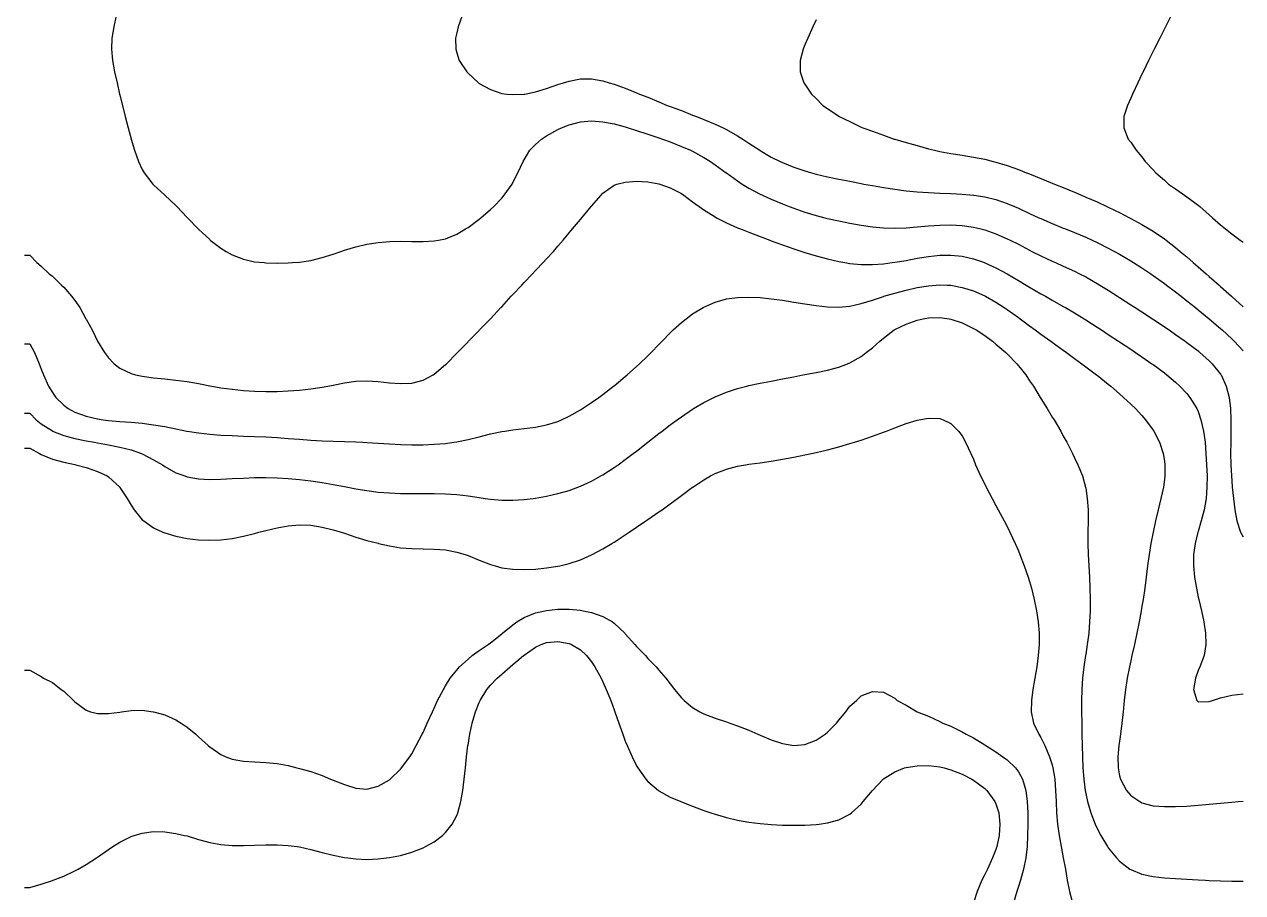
# Model space of a CAD drawing. Header units: inches. Extents: x 2679276 to 2679656, y 1246784 to 1247152.
# Drawn here: x 2679276 to 2679330.2, y 1246809.7 to 1246848.4 of the extents above; entities that cross this region are included whole.
import ezdxf

# ---------------------------------------------------------------- set-up
doc = ezdxf.new("R2010")
doc.units = ezdxf.units.IN
doc.header["$MEASUREMENT"] = 0
for name, color, linetype in [('482', 7, 'Continuous'), ('483', 7, 'Continuous'), ('484', 7, 'Continuous'), ('485', 7, 'Continuous'), ('486', 7, 'Continuous'), ('487', 7, 'Continuous'), ('488', 7, 'Continuous'), ('489', 7, 'Continuous'), ('490', 7, 'Continuous'), ('491', 7, 'Continuous')]:
    doc.layers.add(name, color=color, linetype=linetype)

msp = doc.modelspace()

# ---------------------------------------------------------------- linework, layer by layer
at = {"layer": '482', "elevation": 482}
msp.add_lwpolyline([(2679327.055, 1246848.75), (2679326.794, 1246848.25), (2679326.75, 1246848.164), (2679326.541, 1246847.75), (2679326.29, 1246847.25), (2679326.25, 1246847.17), (2679326.044, 1246846.75), (2679325.799, 1246846.25), (2679325.75, 1246846.147), (2679325.562, 1246845.75), (2679325.331, 1246845.25), (2679325.25, 1246845.067), (2679325.111, 1246844.75), (2679324.951, 1246844.25), (2679324.945, 1246843.75), (2679325.14, 1246843.25), (2679325.25, 1246843.113), (2679325.488, 1246842.75), (2679325.75, 1246842.454), (2679325.899, 1246842.25), (2679326.25, 1246841.883), (2679326.364, 1246841.75), (2679326.75, 1246841.416), (2679326.938, 1246841.25), (2679327.25, 1246841.038), (2679327.647, 1246840.75), (2679327.75, 1246840.683), (2679328.25, 1246840.312), (2679328.322, 1246840.25), (2679328.75, 1246839.881), (2679328.892, 1246839.75), (2679329.25, 1246839.432), (2679329.466, 1246839.25), (2679329.75, 1246839.032), (2679330.125, 1246838.75), (2679330.25, 1246838.658)], dxfattribs=at)
at = {"layer": '483', "elevation": 483}
msp.add_lwpolyline([(2679311.25, 1246848.555), (2679311.103, 1246848.25), (2679310.87, 1246847.75), (2679310.75, 1246847.449), (2679310.669, 1246847.25), (2679310.537, 1246846.75), (2679310.534, 1246846.25), (2679310.703, 1246845.75), (2679310.75, 1246845.689), (2679311.041, 1246845.25), (2679311.25, 1246845.054), (2679311.549, 1246844.75), (2679311.75, 1246844.615), (2679312.25, 1246844.267), (2679312.275, 1246844.25), (2679312.75, 1246844.027), (2679313.25, 1246843.787), (2679313.327, 1246843.75), (2679313.75, 1246843.604), (2679314.25, 1246843.427), (2679314.722, 1246843.25), (2679314.75, 1246843.242), (2679315.25, 1246843.104), (2679315.75, 1246842.962), (2679316.25, 1246842.821), (2679316.513, 1246842.75), (2679316.75, 1246842.703), (2679317.25, 1246842.613), (2679317.75, 1246842.533), (2679318.25, 1246842.45), (2679318.75, 1246842.35), (2679319.128, 1246842.25), (2679319.25, 1246842.223), (2679319.75, 1246842.078), (2679320.25, 1246841.899), (2679320.612, 1246841.75), (2679320.75, 1246841.697), (2679321.25, 1246841.499), (2679321.75, 1246841.292), (2679321.851, 1246841.25), (2679322.25, 1246841.091), (2679322.75, 1246840.884), (2679323.055, 1246840.75), (2679323.25, 1246840.67), (2679323.75, 1246840.453), (2679324.182, 1246840.25), (2679324.25, 1246840.22), (2679324.75, 1246839.982), (2679325.191, 1246839.75), (2679325.25, 1246839.72), (2679325.75, 1246839.445), (2679326.075, 1246839.25), (2679326.25, 1246839.143), (2679326.75, 1246838.807), (2679326.826, 1246838.75), (2679327.25, 1246838.424), (2679327.455, 1246838.25), (2679327.75, 1246838.001), (2679328.035, 1246837.75), (2679328.25, 1246837.564), (2679328.61, 1246837.25), (2679328.75, 1246837.13), (2679329.184, 1246836.75), (2679329.25, 1246836.693), (2679329.741, 1246836.25), (2679329.75, 1246836.242), (2679330.25, 1246835.778)], dxfattribs=at)
at = {"layer": '484', "elevation": 484}
msp.add_lwpolyline([(2679295.489, 1246848.75), (2679295.31, 1246848.25), (2679295.25, 1246847.981), (2679295.198, 1246847.75), (2679295.2, 1246847.25), (2679295.25, 1246847.093), (2679295.36, 1246846.75), (2679295.692, 1246846.25), (2679295.75, 1246846.191), (2679296.213, 1246845.75), (2679296.25, 1246845.725), (2679296.75, 1246845.454), (2679297.25, 1246845.285), (2679297.481, 1246845.25), (2679297.75, 1246845.228), (2679298.25, 1246845.246), (2679298.276, 1246845.25), (2679298.75, 1246845.348), (2679299.25, 1246845.509), (2679299.75, 1246845.68), (2679299.998, 1246845.75), (2679300.25, 1246845.835), (2679300.75, 1246845.928), (2679301.25, 1246845.927), (2679301.75, 1246845.84), (2679302.036, 1246845.75), (2679302.25, 1246845.696), (2679302.75, 1246845.523), (2679303.25, 1246845.31), (2679303.379, 1246845.25), (2679303.75, 1246845.112), (2679304.25, 1246844.91), (2679304.617, 1246844.75), (2679304.75, 1246844.702), (2679305.25, 1246844.517), (2679305.75, 1246844.321), (2679305.922, 1246844.25), (2679306.25, 1246844.127), (2679306.75, 1246843.921), (2679307.106, 1246843.75), (2679307.25, 1246843.679), (2679307.75, 1246843.399), (2679307.985, 1246843.25), (2679308.25, 1246843.075), (2679308.733, 1246842.75), (2679308.75, 1246842.739), (2679309.25, 1246842.448), (2679309.644, 1246842.25), (2679309.75, 1246842.201), (2679310.25, 1246842.005), (2679310.75, 1246841.836), (2679311.045, 1246841.75), (2679311.25, 1246841.693), (2679311.75, 1246841.574), (2679312.25, 1246841.467), (2679312.75, 1246841.369), (2679313.25, 1246841.274), (2679313.376, 1246841.25), (2679313.75, 1246841.182), (2679314.25, 1246841.095), (2679314.75, 1246841.017), (2679315.25, 1246840.953), (2679315.75, 1246840.904), (2679316.25, 1246840.868), (2679316.75, 1246840.841), (2679317.25, 1246840.82), (2679317.75, 1246840.795), (2679318.25, 1246840.752), (2679318.265, 1246840.75), (2679318.75, 1246840.68), (2679319.25, 1246840.558), (2679319.75, 1246840.385), (2679320.07, 1246840.25), (2679320.25, 1246840.173), (2679320.75, 1246839.942), (2679321.166, 1246839.75), (2679321.25, 1246839.711), (2679321.75, 1246839.496), (2679322.25, 1246839.289), (2679322.347, 1246839.25), (2679322.75, 1246839.086), (2679323.25, 1246838.876), (2679323.532, 1246838.75), (2679323.75, 1246838.649), (2679324.25, 1246838.399), (2679324.526, 1246838.25), (2679324.75, 1246838.124), (2679325.25, 1246837.827), (2679325.374, 1246837.75), (2679325.75, 1246837.512), (2679326.144, 1246837.25), (2679326.25, 1246837.179), (2679326.75, 1246836.825), (2679326.849, 1246836.75), (2679327.25, 1246836.449), (2679327.499, 1246836.25), (2679327.75, 1246836.055), (2679328.129, 1246835.75), (2679328.25, 1246835.655), (2679328.745, 1246835.25), (2679328.75, 1246835.246), (2679329.25, 1246834.819), (2679329.326, 1246834.75), (2679329.75, 1246834.358), (2679329.86, 1246834.25), (2679330.25, 1246833.825)], dxfattribs=at)
at = {"layer": '485', "elevation": 485}
msp.add_lwpolyline([(2679280.086, 1246848.75), (2679279.978, 1246848.25), (2679279.901, 1246847.75), (2679279.879, 1246847.25), (2679279.923, 1246846.75), (2679280.014, 1246846.25), (2679280.125, 1246845.75), (2679280.239, 1246845.25), (2679280.25, 1246845.209), (2679280.364, 1246844.75), (2679280.492, 1246844.25), (2679280.621, 1246843.75), (2679280.75, 1246843.261), (2679280.753, 1246843.25), (2679280.905, 1246842.75), (2679281.083, 1246842.25), (2679281.25, 1246841.889), (2679281.332, 1246841.75), (2679281.721, 1246841.25), (2679281.75, 1246841.219), (2679282.25, 1246840.755), (2679282.256, 1246840.75), (2679282.75, 1246840.295), (2679282.791, 1246840.25), (2679283.25, 1246839.766), (2679283.264, 1246839.75), (2679283.734, 1246839.25), (2679283.75, 1246839.235), (2679284.25, 1246838.773), (2679284.278, 1246838.75), (2679284.75, 1246838.387), (2679284.977, 1246838.25), (2679285.25, 1246838.09), (2679285.75, 1246837.898), (2679286.25, 1246837.792), (2679286.681, 1246837.75), (2679286.75, 1246837.743), (2679287.25, 1246837.727), (2679287.75, 1246837.735), (2679287.941, 1246837.75), (2679288.25, 1246837.774), (2679288.75, 1246837.851), (2679289.25, 1246837.974), (2679289.75, 1246838.133), (2679290.092, 1246838.25), (2679290.25, 1246838.302), (2679290.75, 1246838.456), (2679291.25, 1246838.574), (2679291.75, 1246838.651), (2679292.25, 1246838.692), (2679292.75, 1246838.706), (2679293.25, 1246838.697), (2679293.75, 1246838.688), (2679294.25, 1246838.714), (2679294.434, 1246838.75), (2679294.75, 1246838.813), (2679295.25, 1246839.015), (2679295.642, 1246839.25), (2679295.75, 1246839.313), (2679296.25, 1246839.683), (2679296.327, 1246839.75), (2679296.75, 1246840.108), (2679296.894, 1246840.25), (2679297.25, 1246840.613), (2679297.363, 1246840.75), (2679297.711, 1246841.25), (2679297.75, 1246841.316), (2679297.961, 1246841.75), (2679298.199, 1246842.25), (2679298.25, 1246842.331), (2679298.503, 1246842.75), (2679298.75, 1246843.002), (2679299.015, 1246843.25), (2679299.25, 1246843.4), (2679299.75, 1246843.677), (2679299.912, 1246843.75), (2679300.25, 1246843.881), (2679300.75, 1246844.012), (2679301.25, 1246844.059), (2679301.75, 1246844.022), (2679302.25, 1246843.924), (2679302.75, 1246843.79), (2679302.878, 1246843.75), (2679303.25, 1246843.632), (2679303.75, 1246843.469), (2679304.25, 1246843.303), (2679304.402, 1246843.25), (2679304.75, 1246843.122), (2679305.25, 1246842.927), (2679305.659, 1246842.75), (2679305.75, 1246842.706), (2679306.25, 1246842.434), (2679306.546, 1246842.25), (2679306.75, 1246842.109), (2679307.243, 1246841.75), (2679307.25, 1246841.745), (2679307.75, 1246841.385), (2679307.956, 1246841.25), (2679308.25, 1246841.069), (2679308.75, 1246840.801), (2679308.857, 1246840.75), (2679309.25, 1246840.569), (2679309.75, 1246840.362), (2679310.047, 1246840.25), (2679310.25, 1246840.173), (2679310.75, 1246840.001), (2679311.25, 1246839.849), (2679311.631, 1246839.75), (2679311.75, 1246839.719), (2679312.25, 1246839.606), (2679312.75, 1246839.506), (2679313.25, 1246839.417), (2679313.75, 1246839.343), (2679314.25, 1246839.294), (2679314.75, 1246839.277), (2679315.25, 1246839.297), (2679315.75, 1246839.342), (2679316.25, 1246839.389), (2679316.75, 1246839.422), (2679317.25, 1246839.428), (2679317.75, 1246839.398), (2679318.25, 1246839.328), (2679318.583, 1246839.25), (2679318.75, 1246839.209), (2679319.25, 1246839.037), (2679319.75, 1246838.816), (2679319.883, 1246838.75), (2679320.25, 1246838.564), (2679320.75, 1246838.301), (2679320.852, 1246838.25), (2679321.25, 1246838.049), (2679321.75, 1246837.817), (2679321.901, 1246837.75), (2679322.25, 1246837.592), (2679322.75, 1246837.363), (2679322.978, 1246837.25), (2679323.25, 1246837.11), (2679323.75, 1246836.826), (2679323.876, 1246836.75), (2679324.25, 1246836.517), (2679324.668, 1246836.25), (2679324.75, 1246836.197), (2679325.25, 1246835.875), (2679325.445, 1246835.75), (2679325.75, 1246835.554), (2679326.217, 1246835.25), (2679326.25, 1246835.228), (2679326.75, 1246834.894), (2679326.958, 1246834.75), (2679327.25, 1246834.55), (2679327.673, 1246834.25), (2679327.75, 1246834.194), (2679328.25, 1246833.815), (2679328.33, 1246833.75), (2679328.75, 1246833.378), (2679328.876, 1246833.25), (2679329.25, 1246832.78), (2679329.27, 1246832.75), (2679329.502, 1246832.25), (2679329.633, 1246831.75), (2679329.694, 1246831.25), (2679329.713, 1246830.75), (2679329.71, 1246830.25), (2679329.701, 1246829.75), (2679329.696, 1246829.25), (2679329.706, 1246828.75), (2679329.733, 1246828.25), (2679329.75, 1246828.03), (2679329.773, 1246827.75), (2679329.824, 1246827.25), (2679329.888, 1246826.75), (2679329.981, 1246826.25), (2679330.143, 1246825.75), (2679330.25, 1246825.538)], dxfattribs=at)
at = {"layer": '486', "elevation": 486}
msp.add_lwpolyline([(2679276, 1246838.082), (2679276.25, 1246838.082), (2679276.559, 1246837.75), (2679276.75, 1246837.591), (2679277.11, 1246837.25), (2679277.25, 1246837.141), (2679277.653, 1246836.75), (2679277.75, 1246836.658), (2679278.105, 1246836.25), (2679278.25, 1246836.056), (2679278.462, 1246835.75), (2679278.741, 1246835.25), (2679278.75, 1246835.23), (2679279.011, 1246834.75), (2679279.25, 1246834.257), (2679279.254, 1246834.25), (2679279.573, 1246833.75), (2679279.75, 1246833.506), (2679279.997, 1246833.25), (2679280.25, 1246833.054), (2679280.75, 1246832.808), (2679280.944, 1246832.75), (2679281.25, 1246832.689), (2679281.75, 1246832.624), (2679282.25, 1246832.575), (2679282.75, 1246832.522), (2679283.25, 1246832.453), (2679283.75, 1246832.364), (2679284.25, 1246832.267), (2679284.341, 1246832.25), (2679284.75, 1246832.182), (2679285.25, 1246832.112), (2679285.75, 1246832.062), (2679286.25, 1246832.03), (2679286.75, 1246832.015), (2679287.25, 1246832.018), (2679287.75, 1246832.038), (2679288.25, 1246832.075), (2679288.75, 1246832.131), (2679289.25, 1246832.205), (2679289.515, 1246832.25), (2679289.75, 1246832.298), (2679290.25, 1246832.395), (2679290.75, 1246832.465), (2679291.25, 1246832.485), (2679291.75, 1246832.453), (2679292.25, 1246832.399), (2679292.75, 1246832.361), (2679293.25, 1246832.39), (2679293.75, 1246832.523), (2679294.197, 1246832.75), (2679294.25, 1246832.784), (2679294.75, 1246833.211), (2679294.788, 1246833.25), (2679295.25, 1246833.714), (2679295.283, 1246833.75), (2679295.75, 1246834.222), (2679295.776, 1246834.25), (2679296.25, 1246834.732), (2679296.267, 1246834.75), (2679296.748, 1246835.25), (2679296.75, 1246835.252), (2679297.215, 1246835.75), (2679297.25, 1246835.787), (2679297.676, 1246836.25), (2679297.75, 1246836.33), (2679298.141, 1246836.75), (2679298.25, 1246836.868), (2679298.616, 1246837.25), (2679298.75, 1246837.395), (2679299.094, 1246837.75), (2679299.25, 1246837.922), (2679299.552, 1246838.25), (2679299.75, 1246838.482), (2679299.981, 1246838.75), (2679300.25, 1246839.078), (2679300.398, 1246839.25), (2679300.75, 1246839.677), (2679300.818, 1246839.75), (2679301.236, 1246840.25), (2679301.25, 1246840.27), (2679301.68, 1246840.75), (2679301.75, 1246840.835), (2679302.25, 1246841.204), (2679302.375, 1246841.25), (2679302.75, 1246841.339), (2679303.25, 1246841.37), (2679303.75, 1246841.343), (2679304.25, 1246841.262), (2679304.289, 1246841.25), (2679304.75, 1246841.082), (2679305.25, 1246840.824), (2679305.36, 1246840.75), (2679305.75, 1246840.461), (2679306.033, 1246840.25), (2679306.25, 1246840.094), (2679306.75, 1246839.781), (2679306.806, 1246839.75), (2679307.25, 1246839.52), (2679307.75, 1246839.304), (2679307.883, 1246839.25), (2679308.25, 1246839.102), (2679308.75, 1246838.911), (2679309.185, 1246838.75), (2679309.25, 1246838.726), (2679309.75, 1246838.54), (2679310.25, 1246838.367), (2679310.611, 1246838.25), (2679310.75, 1246838.205), (2679311.25, 1246838.052), (2679311.75, 1246837.915), (2679312.25, 1246837.799), (2679312.528, 1246837.75), (2679312.75, 1246837.711), (2679313.25, 1246837.668), (2679313.75, 1246837.669), (2679314.25, 1246837.703), (2679314.633, 1246837.75), (2679314.75, 1246837.764), (2679315.25, 1246837.848), (2679315.75, 1246837.942), (2679316.25, 1246838.027), (2679316.75, 1246838.082), (2679317.25, 1246838.087), (2679317.75, 1246838.032), (2679318.25, 1246837.918), (2679318.742, 1246837.75), (2679318.75, 1246837.747), (2679319.25, 1246837.522), (2679319.75, 1246837.253), (2679319.756, 1246837.25), (2679320.25, 1246836.958), (2679320.598, 1246836.75), (2679320.75, 1246836.656), (2679321.25, 1246836.363), (2679321.457, 1246836.25), (2679321.75, 1246836.082), (2679322.25, 1246835.803), (2679322.343, 1246835.75), (2679322.75, 1246835.51), (2679323.173, 1246835.25), (2679323.25, 1246835.201), (2679323.75, 1246834.878), (2679323.946, 1246834.75), (2679324.25, 1246834.55), (2679324.711, 1246834.25), (2679324.75, 1246834.224), (2679325.25, 1246833.895), (2679325.471, 1246833.75), (2679325.75, 1246833.559), (2679326.198, 1246833.25), (2679326.25, 1246833.212), (2679326.75, 1246832.837), (2679326.864, 1246832.75), (2679327.25, 1246832.422), (2679327.438, 1246832.25), (2679327.75, 1246831.916), (2679327.881, 1246831.75), (2679328.189, 1246831.25), (2679328.25, 1246831.114), (2679328.375, 1246830.75), (2679328.488, 1246830.25), (2679328.559, 1246829.75), (2679328.602, 1246829.25), (2679328.631, 1246828.75), (2679328.647, 1246828.25), (2679328.642, 1246827.75), (2679328.604, 1246827.25), (2679328.518, 1246826.75), (2679328.388, 1246826.25), (2679328.25, 1246825.779), (2679328.241, 1246825.75), (2679328.114, 1246825.25), (2679328.045, 1246824.75), (2679328.04, 1246824.25), (2679328.087, 1246823.75), (2679328.172, 1246823.25), (2679328.25, 1246822.857), (2679328.279, 1246822.75), (2679328.397, 1246822.25), (2679328.502, 1246821.75), (2679328.578, 1246821.25), (2679328.594, 1246820.75), (2679328.518, 1246820.25), (2679328.324, 1246819.75), (2679328.25, 1246819.595), (2679328.132, 1246819.25), (2679328.042, 1246818.75), (2679328.194, 1246818.25), (2679328.25, 1246818.201), (2679328.75, 1246818.21), (2679328.895, 1246818.25), (2679329.25, 1246818.372), (2679329.75, 1246818.487), (2679330.25, 1246818.549)], dxfattribs=at)
at = {"layer": '487', "elevation": 487}
msp.add_lwpolyline([(2679276, 1246834.127), (2679276.25, 1246834.127), (2679276.451, 1246833.75), (2679276.657, 1246833.25), (2679276.75, 1246833.007), (2679276.852, 1246832.75), (2679277.08, 1246832.25), (2679277.25, 1246831.963), (2679277.4, 1246831.75), (2679277.75, 1246831.404), (2679277.95, 1246831.25), (2679278.25, 1246831.095), (2679278.75, 1246830.912), (2679279.25, 1246830.79), (2679279.514, 1246830.75), (2679279.75, 1246830.721), (2679280.25, 1246830.68), (2679280.75, 1246830.645), (2679281.25, 1246830.599), (2679281.75, 1246830.534), (2679282.25, 1246830.448), (2679282.75, 1246830.346), (2679283.231, 1246830.25), (2679283.25, 1246830.246), (2679283.75, 1246830.165), (2679284.25, 1246830.108), (2679284.75, 1246830.071), (2679285.25, 1246830.046), (2679285.75, 1246830.028), (2679286.25, 1246830.01), (2679286.75, 1246829.989), (2679287.25, 1246829.96), (2679287.75, 1246829.923), (2679288.25, 1246829.882), (2679288.75, 1246829.843), (2679289.25, 1246829.814), (2679289.75, 1246829.795), (2679290.25, 1246829.781), (2679290.75, 1246829.765), (2679291.066, 1246829.75), (2679291.25, 1246829.741), (2679291.75, 1246829.71), (2679292.25, 1246829.679), (2679292.75, 1246829.654), (2679293.25, 1246829.641), (2679293.75, 1246829.644), (2679294.25, 1246829.664), (2679294.75, 1246829.703), (2679295.115, 1246829.75), (2679295.25, 1246829.769), (2679295.75, 1246829.868), (2679296.25, 1246829.991), (2679296.75, 1246830.123), (2679297.25, 1246830.232), (2679297.388, 1246830.25), (2679297.75, 1246830.305), (2679298.25, 1246830.359), (2679298.75, 1246830.421), (2679299.25, 1246830.523), (2679299.75, 1246830.682), (2679299.912, 1246830.75), (2679300.25, 1246830.913), (2679300.75, 1246831.192), (2679300.841, 1246831.25), (2679301.25, 1246831.523), (2679301.568, 1246831.75), (2679301.75, 1246831.884), (2679302.227, 1246832.25), (2679302.25, 1246832.268), (2679302.75, 1246832.682), (2679302.831, 1246832.75), (2679303.25, 1246833.123), (2679303.391, 1246833.25), (2679303.75, 1246833.597), (2679303.908, 1246833.75), (2679304.25, 1246834.105), (2679304.394, 1246834.25), (2679304.75, 1246834.621), (2679304.888, 1246834.75), (2679305.25, 1246835.087), (2679305.461, 1246835.25), (2679305.75, 1246835.469), (2679306.219, 1246835.75), (2679306.25, 1246835.768), (2679306.75, 1246835.989), (2679307.25, 1246836.13), (2679307.75, 1246836.2), (2679308.25, 1246836.216), (2679308.75, 1246836.191), (2679309.25, 1246836.14), (2679309.75, 1246836.072), (2679310.25, 1246835.996), (2679310.75, 1246835.917), (2679311.25, 1246835.84), (2679311.75, 1246835.781), (2679312.25, 1246835.768), (2679312.75, 1246835.814), (2679313.25, 1246835.926), (2679313.75, 1246836.08), (2679314.25, 1246836.245), (2679314.266, 1246836.25), (2679314.75, 1246836.393), (2679315.25, 1246836.525), (2679315.75, 1246836.637), (2679316.25, 1246836.722), (2679316.589, 1246836.75), (2679316.75, 1246836.763), (2679317.078, 1246836.75), (2679317.25, 1246836.743), (2679317.75, 1246836.649), (2679318.25, 1246836.489), (2679318.75, 1246836.267), (2679318.782, 1246836.25), (2679319.25, 1246835.983), (2679319.614, 1246835.75), (2679319.75, 1246835.657), (2679320.25, 1246835.301), (2679320.323, 1246835.25), (2679320.75, 1246834.93), (2679321.004, 1246834.75), (2679321.25, 1246834.564), (2679321.696, 1246834.25), (2679321.75, 1246834.208), (2679322.25, 1246833.848), (2679322.392, 1246833.75), (2679322.75, 1246833.482), (2679323.073, 1246833.25), (2679323.25, 1246833.113), (2679323.735, 1246832.75), (2679323.75, 1246832.737), (2679324.25, 1246832.337), (2679324.359, 1246832.25), (2679324.75, 1246831.91), (2679324.935, 1246831.75), (2679325.25, 1246831.45), (2679325.458, 1246831.25), (2679325.75, 1246830.937), (2679325.915, 1246830.75), (2679326.25, 1246830.296), (2679326.281, 1246830.25), (2679326.535, 1246829.75), (2679326.698, 1246829.25), (2679326.75, 1246828.904), (2679326.771, 1246828.75), (2679326.768, 1246828.25), (2679326.75, 1246828.095), (2679326.705, 1246827.75), (2679326.598, 1246827.25), (2679326.473, 1246826.75), (2679326.353, 1246826.25), (2679326.25, 1246825.756), (2679326.249, 1246825.75), (2679326.153, 1246825.25), (2679326.073, 1246824.75), (2679326.005, 1246824.25), (2679325.94, 1246823.75), (2679325.874, 1246823.25), (2679325.8, 1246822.75), (2679325.75, 1246822.449), (2679325.717, 1246822.25), (2679325.626, 1246821.75), (2679325.526, 1246821.25), (2679325.417, 1246820.75), (2679325.303, 1246820.25), (2679325.25, 1246820.015), (2679325.191, 1246819.75), (2679325.091, 1246819.25), (2679325.014, 1246818.75), (2679324.957, 1246818.25), (2679324.909, 1246817.75), (2679324.86, 1246817.25), (2679324.795, 1246816.75), (2679324.75, 1246816.441), (2679324.725, 1246816.25), (2679324.681, 1246815.75), (2679324.688, 1246815.25), (2679324.75, 1246814.905), (2679324.79, 1246814.75), (2679325.065, 1246814.25), (2679325.25, 1246814.023), (2679325.662, 1246813.75), (2679325.75, 1246813.7), (2679326.25, 1246813.569), (2679326.75, 1246813.531), (2679327.25, 1246813.535), (2679327.75, 1246813.556), (2679328.25, 1246813.589), (2679328.75, 1246813.631), (2679329.25, 1246813.677), (2679329.75, 1246813.724), (2679330.03, 1246813.75), (2679330.25, 1246813.771)], dxfattribs=at)
at = {"layer": '488', "elevation": 488}
msp.add_lwpolyline([(2679276, 1246831.047), (2679276.25, 1246831.047), (2679276.531, 1246830.75), (2679276.75, 1246830.569), (2679277.25, 1246830.254), (2679277.259, 1246830.25), (2679277.75, 1246830.053), (2679278.25, 1246829.915), (2679278.75, 1246829.813), (2679279.123, 1246829.75), (2679279.25, 1246829.728), (2679279.75, 1246829.64), (2679280.25, 1246829.539), (2679280.75, 1246829.41), (2679281.214, 1246829.25), (2679281.25, 1246829.233), (2679281.75, 1246828.969), (2679282.143, 1246828.75), (2679282.25, 1246828.675), (2679282.75, 1246828.395), (2679283.147, 1246828.25), (2679283.25, 1246828.211), (2679283.75, 1246828.117), (2679284.25, 1246828.091), (2679284.75, 1246828.103), (2679285.25, 1246828.131), (2679285.75, 1246828.158), (2679286.25, 1246828.177), (2679286.75, 1246828.182), (2679287.25, 1246828.168), (2679287.75, 1246828.135), (2679288.25, 1246828.088), (2679288.75, 1246828.029), (2679289.25, 1246827.957), (2679289.75, 1246827.872), (2679290.25, 1246827.777), (2679290.398, 1246827.75), (2679290.75, 1246827.682), (2679291.25, 1246827.598), (2679291.75, 1246827.536), (2679292.25, 1246827.495), (2679292.75, 1246827.473), (2679293.25, 1246827.466), (2679293.75, 1246827.468), (2679294.25, 1246827.468), (2679294.75, 1246827.456), (2679295.25, 1246827.42), (2679295.75, 1246827.359), (2679296.25, 1246827.285), (2679296.506, 1246827.25), (2679296.75, 1246827.216), (2679297.25, 1246827.174), (2679297.75, 1246827.169), (2679298.25, 1246827.2), (2679298.652, 1246827.25), (2679298.75, 1246827.263), (2679299.25, 1246827.351), (2679299.75, 1246827.464), (2679300.25, 1246827.609), (2679300.637, 1246827.75), (2679300.75, 1246827.792), (2679301.25, 1246828.022), (2679301.662, 1246828.25), (2679301.75, 1246828.3), (2679302.25, 1246828.623), (2679302.432, 1246828.75), (2679302.75, 1246828.98), (2679303.108, 1246829.25), (2679303.25, 1246829.36), (2679303.748, 1246829.75), (2679303.75, 1246829.752), (2679304.25, 1246830.145), (2679304.386, 1246830.25), (2679304.75, 1246830.529), (2679305.055, 1246830.75), (2679305.25, 1246830.891), (2679305.75, 1246831.224), (2679305.794, 1246831.25), (2679306.25, 1246831.523), (2679306.696, 1246831.75), (2679306.75, 1246831.778), (2679307.25, 1246831.987), (2679307.75, 1246832.147), (2679308.159, 1246832.25), (2679308.25, 1246832.273), (2679308.75, 1246832.379), (2679309.25, 1246832.478), (2679309.75, 1246832.575), (2679310.25, 1246832.672), (2679310.649, 1246832.75), (2679310.75, 1246832.769), (2679311.25, 1246832.862), (2679311.75, 1246832.964), (2679312.25, 1246833.097), (2679312.649, 1246833.25), (2679312.75, 1246833.288), (2679313.25, 1246833.57), (2679313.477, 1246833.75), (2679313.75, 1246833.958), (2679314.075, 1246834.25), (2679314.25, 1246834.385), (2679314.724, 1246834.75), (2679314.75, 1246834.765), (2679315.25, 1246835.013), (2679315.75, 1246835.193), (2679316.018, 1246835.25), (2679316.25, 1246835.289), (2679316.75, 1246835.304), (2679317.171, 1246835.25), (2679317.25, 1246835.237), (2679317.75, 1246835.063), (2679318.25, 1246834.822), (2679318.372, 1246834.75), (2679318.75, 1246834.499), (2679319.093, 1246834.25), (2679319.25, 1246834.124), (2679319.685, 1246833.75), (2679319.75, 1246833.686), (2679320.178, 1246833.25), (2679320.25, 1246833.159), (2679320.583, 1246832.75), (2679320.75, 1246832.488), (2679320.921, 1246832.25), (2679321.222, 1246831.75), (2679321.25, 1246831.694), (2679321.531, 1246831.25), (2679321.75, 1246830.873), (2679321.836, 1246830.75), (2679322.134, 1246830.25), (2679322.25, 1246830.027), (2679322.404, 1246829.75), (2679322.655, 1246829.25), (2679322.75, 1246829.057), (2679322.898, 1246828.75), (2679323.105, 1246828.25), (2679323.243, 1246827.75), (2679323.25, 1246827.709), (2679323.319, 1246827.25), (2679323.35, 1246826.75), (2679323.353, 1246826.25), (2679323.347, 1246825.75), (2679323.344, 1246825.25), (2679323.356, 1246824.75), (2679323.382, 1246824.25), (2679323.412, 1246823.75), (2679323.436, 1246823.25), (2679323.448, 1246822.75), (2679323.444, 1246822.25), (2679323.421, 1246821.75), (2679323.38, 1246821.25), (2679323.318, 1246820.75), (2679323.25, 1246820.3), (2679323.243, 1246820.25), (2679323.169, 1246819.75), (2679323.108, 1246819.25), (2679323.069, 1246818.75), (2679323.056, 1246818.25), (2679323.059, 1246817.75), (2679323.07, 1246817.25), (2679323.08, 1246816.75), (2679323.088, 1246816.25), (2679323.1, 1246815.75), (2679323.122, 1246815.25), (2679323.161, 1246814.75), (2679323.224, 1246814.25), (2679323.25, 1246814.106), (2679323.325, 1246813.75), (2679323.47, 1246813.25), (2679323.662, 1246812.75), (2679323.75, 1246812.551), (2679323.914, 1246812.25), (2679324.213, 1246811.75), (2679324.25, 1246811.691), (2679324.614, 1246811.25), (2679324.75, 1246811.094), (2679325.211, 1246810.75), (2679325.25, 1246810.723), (2679325.75, 1246810.519), (2679326.25, 1246810.414), (2679326.75, 1246810.362), (2679327.25, 1246810.328), (2679327.75, 1246810.296), (2679328.25, 1246810.267), (2679328.578, 1246810.25), (2679328.75, 1246810.241), (2679329.25, 1246810.22), (2679329.75, 1246810.209), (2679330.25, 1246810.217)], dxfattribs=at)
at = {"layer": '489', "elevation": 489}
msp.add_lwpolyline([(2679276, 1246829.487), (2679276.25, 1246829.487), (2679276.676, 1246829.25), (2679276.75, 1246829.207), (2679277.25, 1246828.994), (2679277.75, 1246828.859), (2679278.25, 1246828.757), (2679278.287, 1246828.75), (2679278.75, 1246828.627), (2679279.25, 1246828.456), (2679279.689, 1246828.25), (2679279.75, 1246828.205), (2679280.243, 1246827.75), (2679280.25, 1246827.74), (2679280.578, 1246827.25), (2679280.75, 1246826.948), (2679280.888, 1246826.75), (2679281.25, 1246826.304), (2679281.314, 1246826.25), (2679281.75, 1246825.935), (2679282.159, 1246825.75), (2679282.25, 1246825.712), (2679282.75, 1246825.564), (2679283.25, 1246825.469), (2679283.75, 1246825.413), (2679284.25, 1246825.394), (2679284.75, 1246825.411), (2679285.25, 1246825.468), (2679285.75, 1246825.565), (2679286.25, 1246825.695), (2679286.436, 1246825.75), (2679286.75, 1246825.829), (2679287.25, 1246825.946), (2679287.75, 1246826.032), (2679288.25, 1246826.07), (2679288.75, 1246826.053), (2679289.25, 1246825.977), (2679289.75, 1246825.852), (2679290.097, 1246825.75), (2679290.25, 1246825.697), (2679290.75, 1246825.524), (2679291.25, 1246825.374), (2679291.75, 1246825.253), (2679291.766, 1246825.25), (2679292.25, 1246825.136), (2679292.75, 1246825.056), (2679293.25, 1246825.017), (2679293.75, 1246825.007), (2679294.25, 1246824.996), (2679294.75, 1246824.957), (2679295.25, 1246824.862), (2679295.624, 1246824.75), (2679295.75, 1246824.704), (2679296.25, 1246824.497), (2679296.75, 1246824.309), (2679296.961, 1246824.25), (2679297.25, 1246824.168), (2679297.75, 1246824.098), (2679298.25, 1246824.083), (2679298.75, 1246824.105), (2679299.25, 1246824.155), (2679299.75, 1246824.232), (2679299.834, 1246824.25), (2679300.25, 1246824.355), (2679300.75, 1246824.521), (2679301.25, 1246824.736), (2679301.277, 1246824.75), (2679301.75, 1246825.002), (2679302.149, 1246825.25), (2679302.25, 1246825.31), (2679302.75, 1246825.634), (2679302.918, 1246825.75), (2679303.25, 1246825.969), (2679303.662, 1246826.25), (2679303.75, 1246826.309), (2679304.25, 1246826.652), (2679304.388, 1246826.75), (2679304.75, 1246827.008), (2679305.078, 1246827.25), (2679305.25, 1246827.379), (2679305.75, 1246827.748), (2679305.753, 1246827.75), (2679306.25, 1246828.083), (2679306.55, 1246828.25), (2679306.75, 1246828.359), (2679307.25, 1246828.558), (2679307.75, 1246828.689), (2679308.101, 1246828.75), (2679308.25, 1246828.776), (2679308.75, 1246828.842), (2679309.25, 1246828.911), (2679309.75, 1246828.993), (2679310.25, 1246829.086), (2679310.75, 1246829.188), (2679311.036, 1246829.25), (2679311.25, 1246829.298), (2679311.75, 1246829.417), (2679312.25, 1246829.547), (2679312.75, 1246829.689), (2679312.952, 1246829.75), (2679313.25, 1246829.845), (2679313.75, 1246830.018), (2679314.25, 1246830.203), (2679314.382, 1246830.25), (2679314.75, 1246830.394), (2679315.25, 1246830.582), (2679315.75, 1246830.739), (2679315.818, 1246830.75), (2679316.25, 1246830.827), (2679316.75, 1246830.804), (2679316.896, 1246830.75), (2679317.25, 1246830.593), (2679317.588, 1246830.25), (2679317.75, 1246830.044), (2679317.903, 1246829.75), (2679318.135, 1246829.25), (2679318.25, 1246829.001), (2679318.348, 1246828.75), (2679318.569, 1246828.25), (2679318.75, 1246827.884), (2679318.815, 1246827.75), (2679319.079, 1246827.25), (2679319.25, 1246826.941), (2679319.355, 1246826.75), (2679319.621, 1246826.25), (2679319.75, 1246826.003), (2679319.871, 1246825.75), (2679320.1, 1246825.25), (2679320.25, 1246824.921), (2679320.316, 1246824.75), (2679320.505, 1246824.25), (2679320.685, 1246823.75), (2679320.75, 1246823.557), (2679320.833, 1246823.25), (2679320.955, 1246822.75), (2679321.057, 1246822.25), (2679321.131, 1246821.75), (2679321.171, 1246821.25), (2679321.169, 1246820.75), (2679321.129, 1246820.25), (2679321.065, 1246819.75), (2679320.986, 1246819.25), (2679320.899, 1246818.75), (2679320.828, 1246818.25), (2679320.823, 1246817.75), (2679320.93, 1246817.25), (2679321.163, 1246816.75), (2679321.25, 1246816.611), (2679321.424, 1246816.25), (2679321.638, 1246815.75), (2679321.75, 1246815.387), (2679321.785, 1246815.25), (2679321.866, 1246814.75), (2679321.905, 1246814.25), (2679321.926, 1246813.75), (2679321.947, 1246813.25), (2679321.99, 1246812.75), (2679322.062, 1246812.25), (2679322.153, 1246811.75), (2679322.25, 1246811.253), (2679322.251, 1246811.25), (2679322.345, 1246810.75), (2679322.427, 1246810.25), (2679322.522, 1246809.75), (2679322.665, 1246809.25)], dxfattribs=at)
at = {"layer": '490', "elevation": 490}
msp.add_lwpolyline([(2679276, 1246819.605), (2679276.25, 1246819.605), (2679276.75, 1246819.319), (2679276.859, 1246819.25), (2679277.25, 1246819.059), (2679277.642, 1246818.75), (2679277.75, 1246818.668), (2679278.187, 1246818.25), (2679278.25, 1246818.195), (2679278.75, 1246817.825), (2679278.951, 1246817.75), (2679279.25, 1246817.67), (2679279.75, 1246817.675), (2679280.25, 1246817.74), (2679280.328, 1246817.75), (2679280.75, 1246817.811), (2679281.25, 1246817.82), (2679281.741, 1246817.75), (2679281.75, 1246817.749), (2679282.25, 1246817.612), (2679282.75, 1246817.39), (2679282.98, 1246817.25), (2679283.25, 1246817.065), (2679283.626, 1246816.75), (2679283.75, 1246816.639), (2679284.181, 1246816.25), (2679284.25, 1246816.193), (2679284.75, 1246815.851), (2679284.97, 1246815.75), (2679285.25, 1246815.646), (2679285.75, 1246815.554), (2679286.25, 1246815.517), (2679286.75, 1246815.496), (2679287.25, 1246815.449), (2679287.75, 1246815.355), (2679288.123, 1246815.25), (2679288.25, 1246815.223), (2679288.75, 1246815.087), (2679289.25, 1246814.912), (2679289.626, 1246814.75), (2679289.75, 1246814.704), (2679290.25, 1246814.514), (2679290.75, 1246814.352), (2679291.25, 1246814.31), (2679291.75, 1246814.444), (2679292.25, 1246814.727), (2679292.278, 1246814.75), (2679292.75, 1246815.195), (2679292.794, 1246815.25), (2679293.155, 1246815.75), (2679293.25, 1246815.886), (2679293.44, 1246816.25), (2679293.705, 1246816.75), (2679293.75, 1246816.83), (2679293.93, 1246817.25), (2679294.166, 1246817.75), (2679294.25, 1246817.909), (2679294.395, 1246818.25), (2679294.653, 1246818.75), (2679294.75, 1246818.9), (2679294.954, 1246819.25), (2679295.25, 1246819.611), (2679295.368, 1246819.75), (2679295.75, 1246820.097), (2679295.938, 1246820.25), (2679296.25, 1246820.474), (2679296.647, 1246820.75), (2679296.75, 1246820.823), (2679297.25, 1246821.218), (2679297.288, 1246821.25), (2679297.75, 1246821.628), (2679297.929, 1246821.75), (2679298.25, 1246821.945), (2679298.75, 1246822.151), (2679299.175, 1246822.25), (2679299.25, 1246822.267), (2679299.75, 1246822.318), (2679300.25, 1246822.319), (2679300.75, 1246822.272), (2679300.871, 1246822.25), (2679301.25, 1246822.172), (2679301.75, 1246821.995), (2679302.179, 1246821.75), (2679302.25, 1246821.696), (2679302.728, 1246821.25), (2679302.75, 1246821.224), (2679303.175, 1246820.75), (2679303.25, 1246820.656), (2679303.645, 1246820.25), (2679303.75, 1246820.129), (2679304.126, 1246819.75), (2679304.25, 1246819.601), (2679304.559, 1246819.25), (2679304.75, 1246818.994), (2679304.947, 1246818.75), (2679305.25, 1246818.378), (2679305.379, 1246818.25), (2679305.75, 1246817.941), (2679306.071, 1246817.75), (2679306.25, 1246817.66), (2679306.75, 1246817.473), (2679307.25, 1246817.306), (2679307.408, 1246817.25), (2679307.75, 1246817.131), (2679308.25, 1246816.932), (2679308.652, 1246816.75), (2679308.75, 1246816.707), (2679309.25, 1246816.5), (2679309.75, 1246816.335), (2679310.25, 1246816.256), (2679310.75, 1246816.298), (2679311.25, 1246816.49), (2679311.643, 1246816.75), (2679311.75, 1246816.845), (2679312.152, 1246817.25), (2679312.25, 1246817.385), (2679312.571, 1246817.75), (2679312.75, 1246818.004), (2679313.048, 1246818.25), (2679313.25, 1246818.461), (2679313.75, 1246818.66), (2679314.25, 1246818.621), (2679314.75, 1246818.351), (2679314.855, 1246818.25), (2679315.25, 1246818.048), (2679315.742, 1246817.75), (2679315.75, 1246817.747), (2679316.25, 1246817.553), (2679316.75, 1246817.326), (2679316.883, 1246817.25), (2679317.25, 1246817.111), (2679317.75, 1246816.859), (2679317.92, 1246816.75), (2679318.25, 1246816.586), (2679318.75, 1246816.283), (2679318.798, 1246816.25), (2679319.25, 1246815.975), (2679319.564, 1246815.75), (2679319.75, 1246815.61), (2679320.12, 1246815.25), (2679320.25, 1246815.074), (2679320.429, 1246814.75), (2679320.578, 1246814.25), (2679320.643, 1246813.75), (2679320.665, 1246813.25), (2679320.668, 1246812.75), (2679320.66, 1246812.25), (2679320.634, 1246811.75), (2679320.581, 1246811.25), (2679320.483, 1246810.75), (2679320.338, 1246810.25), (2679320.25, 1246809.974), (2679320.174, 1246809.75), (2679320.038, 1246809.25)], dxfattribs=at)
at = {"layer": '491', "elevation": 491}
msp.add_lwpolyline([(2679276, 1246809.922), (2679276.25, 1246809.922), (2679276.75, 1246810.07), (2679277.25, 1246810.237), (2679277.282, 1246810.25), (2679277.75, 1246810.435), (2679278.25, 1246810.671), (2679278.388, 1246810.75), (2679278.75, 1246810.953), (2679279.207, 1246811.25), (2679279.25, 1246811.277), (2679279.75, 1246811.621), (2679279.939, 1246811.75), (2679280.25, 1246811.939), (2679280.75, 1246812.194), (2679280.89, 1246812.25), (2679281.25, 1246812.353), (2679281.75, 1246812.414), (2679282.25, 1246812.401), (2679282.75, 1246812.335), (2679283.136, 1246812.25), (2679283.25, 1246812.221), (2679283.75, 1246812.063), (2679284.25, 1246811.934), (2679284.75, 1246811.846), (2679285.25, 1246811.804), (2679285.75, 1246811.798), (2679286.25, 1246811.809), (2679286.75, 1246811.821), (2679287.25, 1246811.821), (2679287.75, 1246811.796), (2679288.146, 1246811.75), (2679288.25, 1246811.736), (2679288.75, 1246811.626), (2679289.25, 1246811.491), (2679289.75, 1246811.363), (2679290.25, 1246811.268), (2679290.395, 1246811.25), (2679290.75, 1246811.198), (2679291.25, 1246811.175), (2679291.75, 1246811.2), (2679292.117, 1246811.25), (2679292.25, 1246811.265), (2679292.75, 1246811.359), (2679293.25, 1246811.497), (2679293.75, 1246811.693), (2679293.857, 1246811.75), (2679294.25, 1246811.962), (2679294.619, 1246812.25), (2679294.75, 1246812.37), (2679295.045, 1246812.75), (2679295.25, 1246813.138), (2679295.297, 1246813.25), (2679295.434, 1246813.75), (2679295.52, 1246814.25), (2679295.58, 1246814.75), (2679295.631, 1246815.25), (2679295.684, 1246815.75), (2679295.746, 1246816.25), (2679295.75, 1246816.271), (2679295.828, 1246816.75), (2679295.936, 1246817.25), (2679296.082, 1246817.75), (2679296.25, 1246818.164), (2679296.288, 1246818.25), (2679296.594, 1246818.75), (2679296.75, 1246818.937), (2679297.048, 1246819.25), (2679297.25, 1246819.429), (2679297.622, 1246819.75), (2679297.75, 1246819.857), (2679298.217, 1246820.25), (2679298.25, 1246820.278), (2679298.75, 1246820.631), (2679299.008, 1246820.75), (2679299.25, 1246820.843), (2679299.75, 1246820.888), (2679300.25, 1246820.797), (2679300.359, 1246820.75), (2679300.75, 1246820.511), (2679301.031, 1246820.25), (2679301.25, 1246819.974), (2679301.402, 1246819.75), (2679301.677, 1246819.25), (2679301.75, 1246819.092), (2679301.907, 1246818.75), (2679302.104, 1246818.25), (2679302.25, 1246817.843), (2679302.285, 1246817.75), (2679302.458, 1246817.25), (2679302.636, 1246816.75), (2679302.75, 1246816.445), (2679302.83, 1246816.25), (2679303.05, 1246815.75), (2679303.25, 1246815.347), (2679303.31, 1246815.25), (2679303.668, 1246814.75), (2679303.75, 1246814.652), (2679304.223, 1246814.25), (2679304.25, 1246814.23), (2679304.75, 1246813.954), (2679305.22, 1246813.75), (2679305.25, 1246813.738), (2679305.75, 1246813.543), (2679306.25, 1246813.357), (2679306.557, 1246813.25), (2679306.75, 1246813.186), (2679307.25, 1246813.042), (2679307.75, 1246812.928), (2679308.25, 1246812.842), (2679308.75, 1246812.78), (2679309.099, 1246812.75), (2679309.25, 1246812.737), (2679309.75, 1246812.71), (2679310.25, 1246812.698), (2679310.75, 1246812.705), (2679311.25, 1246812.734), (2679311.375, 1246812.75), (2679311.75, 1246812.801), (2679312.25, 1246812.941), (2679312.75, 1246813.197), (2679312.817, 1246813.25), (2679313.25, 1246813.641), (2679313.341, 1246813.75), (2679313.75, 1246814.246), (2679313.753, 1246814.25), (2679314.225, 1246814.75), (2679314.25, 1246814.77), (2679314.75, 1246815.084), (2679315.174, 1246815.25), (2679315.25, 1246815.272), (2679315.75, 1246815.349), (2679316.25, 1246815.355), (2679316.75, 1246815.298), (2679316.943, 1246815.25), (2679317.25, 1246815.166), (2679317.75, 1246814.968), (2679318.18, 1246814.75), (2679318.25, 1246814.71), (2679318.75, 1246814.343), (2679318.845, 1246814.25), (2679319.209, 1246813.75), (2679319.25, 1246813.653), (2679319.373, 1246813.25), (2679319.424, 1246812.75), (2679319.392, 1246812.25), (2679319.29, 1246811.75), (2679319.25, 1246811.625), (2679319.105, 1246811.25), (2679318.871, 1246810.75), (2679318.75, 1246810.504), (2679318.622, 1246810.25), (2679318.41, 1246809.75), (2679318.251, 1246809.25)], dxfattribs=at)

doc.saveas('drawing.dxf')
